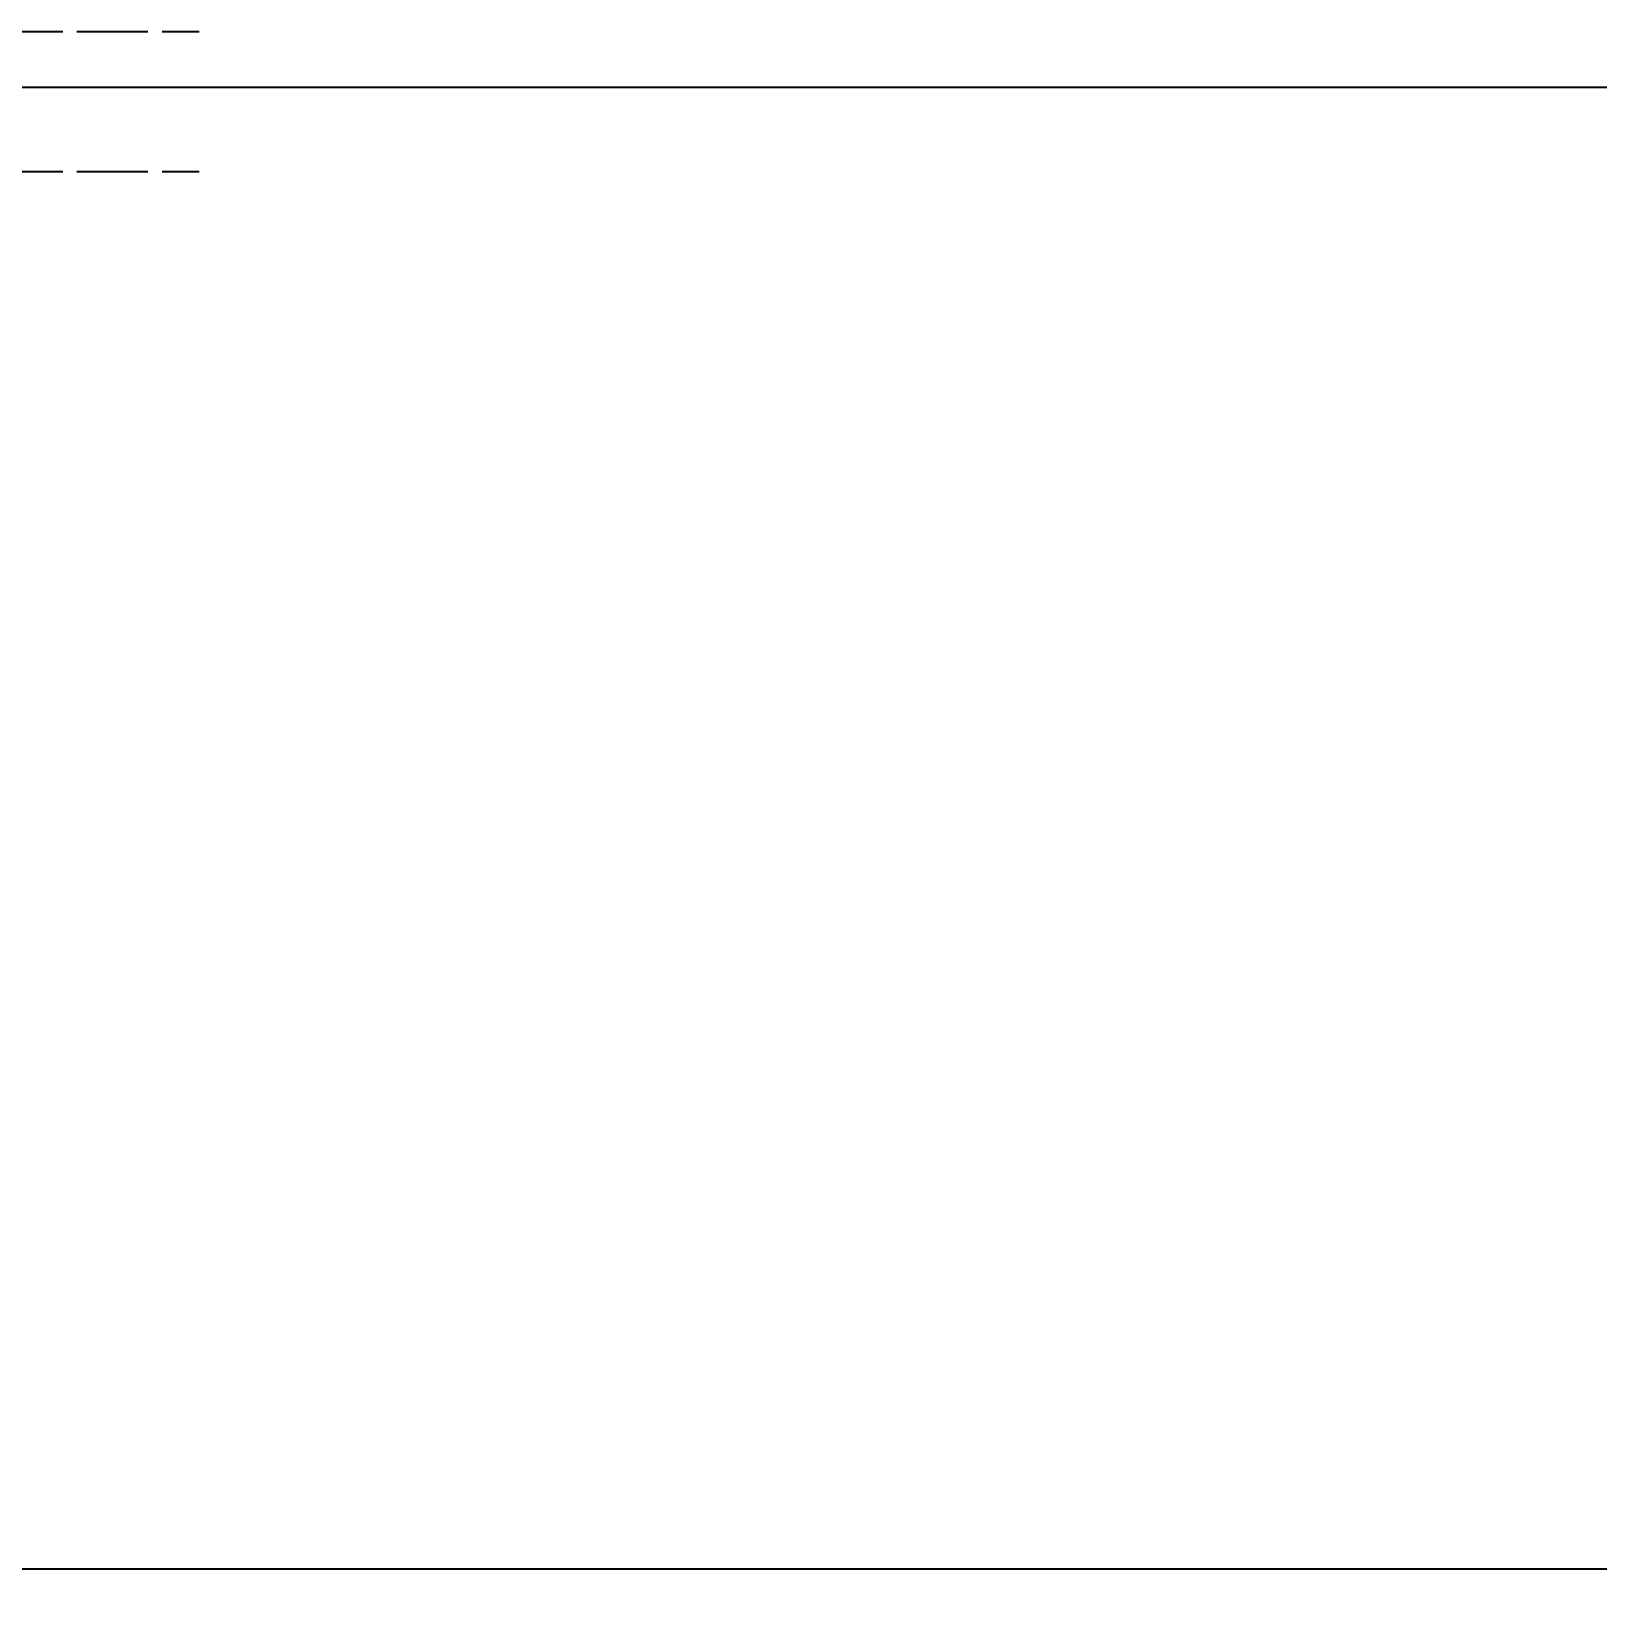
# Model space of a CAD drawing. Header units: millimetres. Extents: x -30 to 167, y -46 to 88.
# Drawn here: x 24 to 52.03, y 55.14 to 83.2 of the extents above; entities that cross this region are included whole.
import ezdxf

# ---------------------------------------------------------------- set-up
doc = ezdxf.new("R2010")
doc.units = ezdxf.units.MM
doc.linetypes.add('DASHED', pattern=[1.524, 1.27, -0.254])
doc.layers.add('DIMS', color=3, linetype='CONTINUOUS')
doc.layers.add('HIDDEN', color=8, linetype='DASHED')
doc.styles.add('OpenSansCondensed-Light', font='OpenSansCondensed-Light.ttf')
doc.dimstyles.new('EZDXF', dxfattribs={"dimtxt": 0.25, "dimasz": 0.175, "dimexe": 0.375, "dimexo": 0.125, "dimgap": 0.1, "dimtad": 1, "dimlfac": 100, "dimzin": 12, "dimdsep": 46, "dimtxsty": 'OpenSansCondensed-Light', "dimblk": 'ARCHTICK', "dimcen": 2.5, "dimazin": 3, "dimtfac": 0.5, "dimtmove": 2, "dimatfit": 3})

# ---------------------------------------------------------------- blocks, each defined once
blk = doc.blocks.new('_ARCHTICK')
at = {"color": 0, "linetype": 'BYBLOCK', "const_width": 0.15}
blk.add_lwpolyline([(-0.5, -0.5), (0.5, 0.5)], dxfattribs=at)

msp = doc.modelspace()

# ---------------------------------------------------------------- linework, layer by layer
at = {"layer": 'HIDDEN'}
for p, q in [((-27, 83.20183), (27, 83.20183)), ((-27, 82.20183), (27, 82.20183)), ((-27, 80.69183), (27, 80.69183)), ((-27, 55.69183), (27, 55.69183))]:
    msp.add_line(p, q, dxfattribs=at)

# ---------------------------------------------------------------- dimensions: what is measured, and where the dimension line sits
at = {"layer": 'DIMS'}
msp.add_linear_dim(base=(54, 55.69183), p1=(24, 55.69183), p2=(24, 82.20183), angle=90, dimstyle='EZDXF', override={"dimtxt": 1.6, "dimasz": 1, "dimexe": 0.6, "dimexo": 0.5, "dimdec": 2}, dxfattribs=at).render()

doc.saveas('drawing.dxf')
